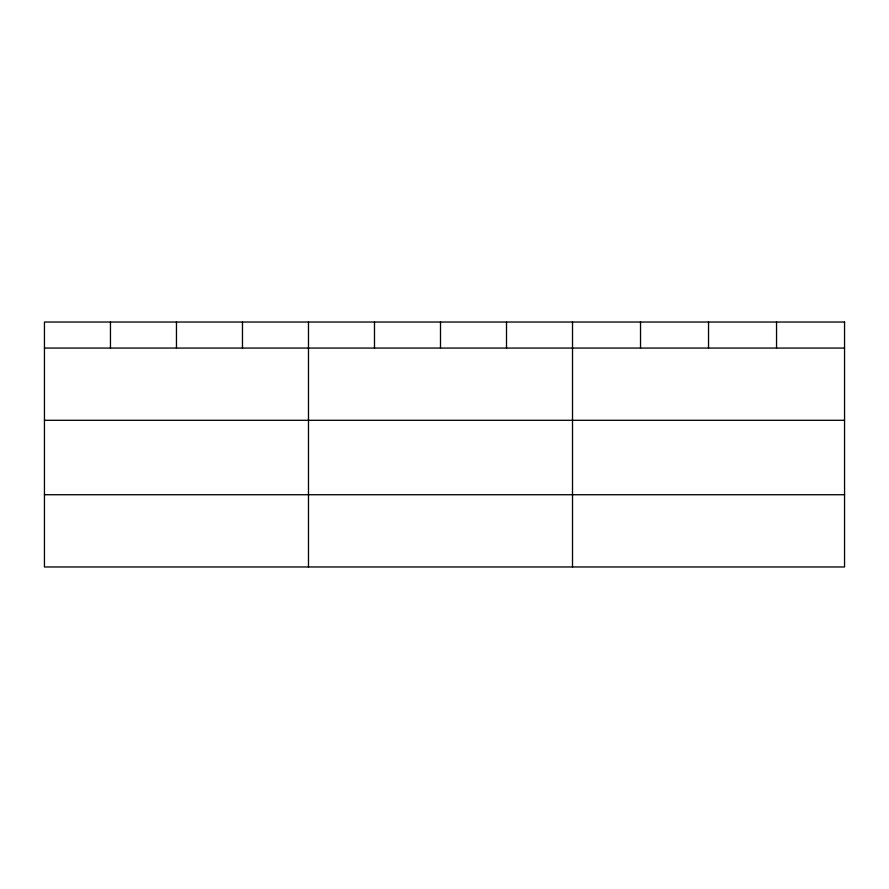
<?xml version="1.0" encoding="UTF-8"?>
<svg xmlns="http://www.w3.org/2000/svg" width="889" height="889" viewBox="0 0 889 889"><rect width="100%" height="100%" fill="white"/><g stroke="black" fill="none" stroke-linecap="round" stroke-linejoin="round"><path stroke-width="1.33" d="M44.45 348.066L844.55 348.066M44.45 420.297L844.55 420.297M44.45 494.728L844.55 494.728M776.542 322.029L776.542 348.066M708.533 322.029L708.533 348.066M640.524 322.029L640.524 348.066M572.516 322.029L572.516 566.971M506.508 322.029L506.508 348.066M440.5 322.029L440.5 348.066M374.491 322.029L374.491 348.066M308.483 322.029L308.483 566.971M242.475 322.029L242.475 348.066M176.467 322.029L176.467 348.066M110.458 322.029L110.458 348.066M844.55 322.029L44.45 322.029L44.45 566.971L844.55 566.971L844.55 322.029"/></g></svg>
